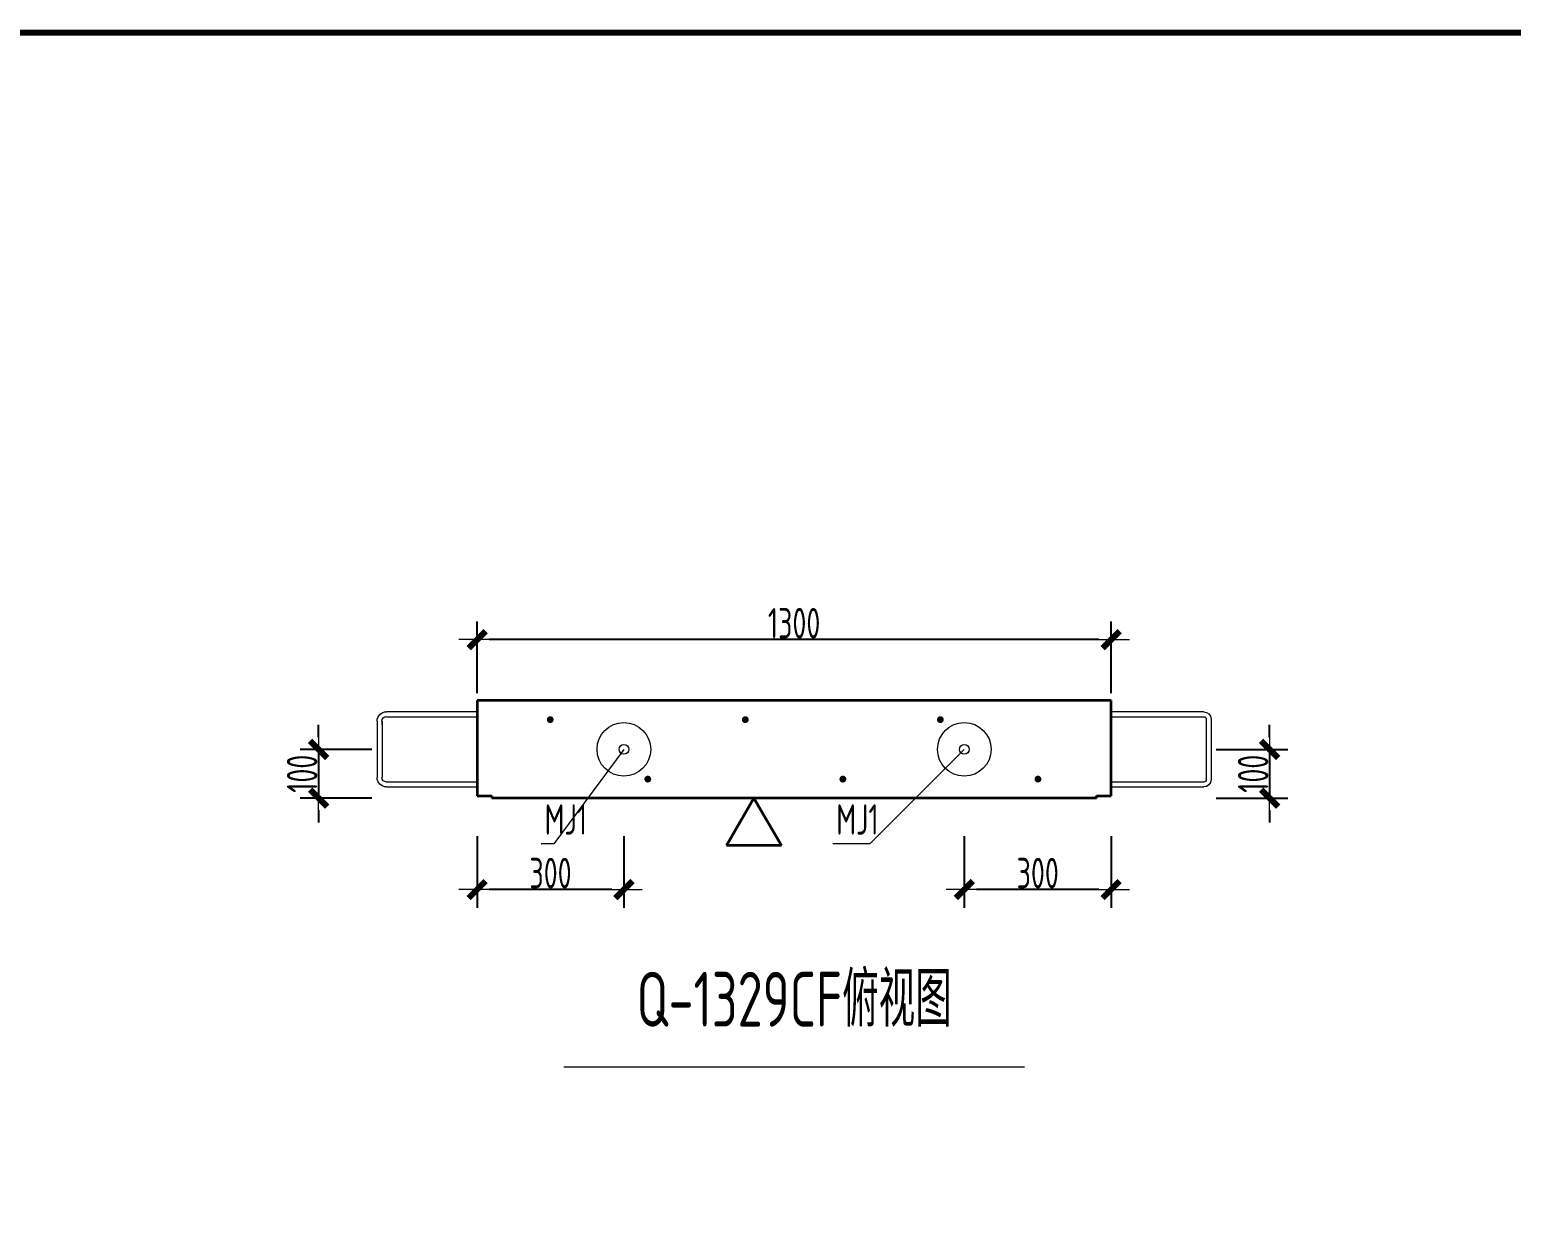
# Model space of a CAD drawing. Extents: x -85320 to 1679916, y -1321939 to 627.
# Drawn here: x 1290840 to 1302993, y -1086645 to -1076917 of the extents above; entities that cross this region are included whole.
import ezdxf
from ezdxf.enums import TextEntityAlignment as Align

# ---------------------------------------------------------------- set-up
doc = ezdxf.new("R2010")
doc.units = 0
doc.header["$LTSCALE"] = 1000
doc.layers.add('BORDER', color=7, linetype='Continuous')
doc.layers.add('拉模', color=7, linetype='Continuous')
for name, color, linetype, lineweight in [('直线', 7, 'Continuous', 18), ('预制墙图名', 7, 'Continuous', 18), ('预制墙埋件', 8, 'Continuous', 18), ('预制墙墙身水平筋', 130, 'Continuous', 18), ('预制墙墙身纵向受力筋', 1, 'Continuous', 18), ('预制墙详图标注', 3, 'Continuous', 18), ('预制墙详图轮廓', 3, 'Continuous', 35)]:
    doc.layers.add(name, color=color, linetype=linetype, lineweight=lineweight)
doc.styles.add('样式 1', font='yjkeng.shx', dxfattribs={"width": 0.7, "bigfont": 'yjkchn.shx'})
doc.styles.add('样式 2', font='yjkeng.shx', dxfattribs={"width": 0.7, "bigfont": 'yjkchn.shx'})
doc.dimstyles.new('盈建科结构', dxfattribs={"dimscale": 100, "dimtxt": 2.5, "dimasz": 1, "dimexe": 1.5, "dimexo": 0.625, "dimgap": 0.1, "dimtad": 1, "dimdec": 0, "dimrnd": 1, "dimzin": 0, "dimdsep": 46, "dimtxsty": '样式 1', "dimblk": '_yjkbk', "dimblk1": 'ARCHTICK', "dimblk2": 'ARCHTICK', "dimcen": 0.09, "dimadec": 0, "dimazin": 0, "dimtfac": 1, "dimtdec": 4, "dimtix": 1, "dimtmove": 2, "dimatfit": 3, "dimfxl": 1, "dimtolj": 1, "dimtzin": 0, "dimarcsym": 0})

# ---------------------------------------------------------------- blocks, each defined once
blk = doc.blocks.new('_yjkbk')
blk.add_line((-1, 0), (1.5, 0))
blk.add_lwpolyline([(-0.7, -0.7, 0.5, 0.5, 0), (0.7, 0.7, 0.5, 0.5, 0)], format="xyseb")
blk = doc.blocks.new('*D3680')
at = {"layer": 'Defpoints', "color": 0, "transparency": 16777216}
for p in [(1300510, -1082822), (1300510, -1083222), (1301010, -1083222)]:
    blk.add_point(p, dxfattribs=at)
at = {"layer": '预制墙详图标注', "color": 0, "lineweight": -2, "transparency": 16777216}
for p, q in [((1301010, -1082722), (1301010, -1082622)), ((1300572, -1082822), (1301160, -1082822)), ((1301010, -1082822), (1301010, -1083222)), ((1300572, -1083222), (1301160, -1083222)), ((1301010, -1083322), (1301010, -1083422))]:
    blk.add_line(p, q, dxfattribs=at)
at = {"layer": '预制墙详图标注', "color": 0, "lineweight": -2, "transparency": 16777216, "xscale": 100, "yscale": 100, "zscale": 100}
for p, rotation in [((1301010, -1082822), 270), ((1301010, -1083222), 90)]:
    blk.add_blockref('_yjkbk', p, dxfattribs=dict(at, rotation=rotation))
at = {"layer": '预制墙详图标注', "color": 0, "transparency": 16777216, "insert": (1301000, -1083022), "char_height": 250, "attachment_point": 8, "rotation": 90, "style": '样式 1'}
blk.add_mtext('\\A1;100', dxfattribs=at)
blk = doc.blocks.new('_ArchTick')
at = {"color": 0, "linetype": 'ByBlock', "const_width": 0.4}
blk.add_lwpolyline([(-0.5, -0.5), (0.5, 0.5)], dxfattribs=at)
blk = doc.blocks.new('*D3681')
at = {"layer": 'Defpoints', "color": 0, "transparency": 16777216}
for p in [(1293710, -1082822), (1293210, -1083222), (1293710, -1083222)]:
    blk.add_point(p, dxfattribs=at)
at = {"layer": '预制墙详图标注', "color": 0, "lineweight": -2, "transparency": 16777216}
for p, q in [((1293210, -1082722), (1293210, -1082622)), ((1293647, -1082822), (1293060, -1082822)), ((1293210, -1082822), (1293210, -1083222)), ((1293647, -1083222), (1293060, -1083222)), ((1293210, -1083322), (1293210, -1083422))]:
    blk.add_line(p, q, dxfattribs=at)
at = {"layer": '预制墙详图标注', "color": 0, "lineweight": -2, "transparency": 16777216, "xscale": 100, "yscale": 100, "zscale": 100}
for p, rotation in [((1293210, -1082822), 270), ((1293210, -1083222), 90)]:
    blk.add_blockref('_yjkbk', p, dxfattribs=dict(at, rotation=rotation))
at = {"layer": '预制墙详图标注', "color": 0, "transparency": 16777216, "insert": (1293200, -1083022), "char_height": 250, "attachment_point": 8, "rotation": 90, "style": '样式 1'}
blk.add_mtext('\\A1;100', dxfattribs=at)
blk = doc.blocks.new('*D3682')
at = {"layer": 'Defpoints', "color": 0, "transparency": 16777216}
for p in [(1298506, -1083472), (1299710, -1083472), (1298506, -1083972)]:
    blk.add_point(p, dxfattribs=at)
at = {"layer": '预制墙详图标注', "color": 0, "lineweight": -2, "transparency": 16777216}
for p, q in [((1298506, -1083535), (1298506, -1084122)), ((1299710, -1083535), (1299710, -1084122)), ((1299610, -1083972), (1298606, -1083972))]:
    blk.add_line(p, q, dxfattribs=at)
at = {"layer": '预制墙详图标注', "color": 0, "lineweight": -2, "transparency": 16777216, "xscale": 100, "yscale": 100, "zscale": 100, "rotation": 180}
blk.add_blockref('_yjkbk', (1298506, -1083972), dxfattribs=at)
at = {"layer": '预制墙详图标注', "color": 0, "lineweight": -2, "transparency": 16777216, "xscale": 100, "yscale": 100, "zscale": 100}
blk.add_blockref('_yjkbk', (1299710, -1083972), dxfattribs=at)
at = {"layer": '预制墙详图标注', "color": 0, "transparency": 16777216, "insert": (1299108, -1083962), "char_height": 250, "attachment_point": 8, "style": '样式 1'}
blk.add_mtext('\\A1;300', dxfattribs=at)
blk = doc.blocks.new('*D3683')
at = {"layer": 'Defpoints', "color": 0, "transparency": 16777216}
for p in [(1294510, -1083472), (1295714, -1083472), (1294510, -1083972)]:
    blk.add_point(p, dxfattribs=at)
at = {"layer": '预制墙详图标注', "color": 0, "lineweight": -2, "transparency": 16777216}
for p, q in [((1294510, -1083535), (1294510, -1084122)), ((1295714, -1083535), (1295714, -1084122)), ((1295614, -1083972), (1294610, -1083972))]:
    blk.add_line(p, q, dxfattribs=at)
at = {"layer": '预制墙详图标注', "color": 0, "lineweight": -2, "transparency": 16777216, "xscale": 100, "yscale": 100, "zscale": 100, "rotation": 180}
blk.add_blockref('_yjkbk', (1294510, -1083972), dxfattribs=at)
at = {"layer": '预制墙详图标注', "color": 0, "lineweight": -2, "transparency": 16777216, "xscale": 100, "yscale": 100, "zscale": 100}
blk.add_blockref('_yjkbk', (1295714, -1083972), dxfattribs=at)
at = {"layer": '预制墙详图标注', "color": 0, "transparency": 16777216, "insert": (1295112, -1083962), "char_height": 250, "attachment_point": 8, "style": '样式 1'}
blk.add_mtext('\\A1;300', dxfattribs=at)
blk = doc.blocks.new('*D3684')
at = {"layer": 'Defpoints', "color": 0, "transparency": 16777216}
for p in [(1294510, -1081922), (1294510, -1082422), (1299710, -1082422)]:
    blk.add_point(p, dxfattribs=at)
at = {"layer": '预制墙详图标注', "color": 0, "lineweight": -2, "transparency": 16777216}
for p, q in [((1294510, -1082360), (1294510, -1081772)), ((1299710, -1082360), (1299710, -1081772)), ((1299610, -1081922), (1294610, -1081922))]:
    blk.add_line(p, q, dxfattribs=at)
at = {"layer": '预制墙详图标注', "color": 0, "lineweight": -2, "transparency": 16777216, "xscale": 100, "yscale": 100, "zscale": 100, "rotation": 180}
blk.add_blockref('_yjkbk', (1294510, -1081922), dxfattribs=at)
at = {"layer": '预制墙详图标注', "color": 0, "lineweight": -2, "transparency": 16777216, "xscale": 100, "yscale": 100, "zscale": 100}
blk.add_blockref('_yjkbk', (1299710, -1081922), dxfattribs=at)
at = {"layer": '预制墙详图标注', "color": 0, "transparency": 16777216, "insert": (1297110, -1081912), "char_height": 250, "attachment_point": 8, "style": '样式 1'}
blk.add_mtext('\\A1;1300', dxfattribs=at)
blk = doc.blocks.new('图框1')
at = {"layer": 'BORDER', "const_width": 50}
blk.add_lwpolyline([(1377779, -823089), (1377779, -783089), (1433679, -783089), (1433679, -823089)], close=True, dxfattribs=at)
blk = doc.blocks.new('闭口左')
at = {"layer": '预制墙墙身水平筋', "lineweight": 18}
for p, q in [((1032954, -832443), (1033714, -832443)), ((1032954, -832443), (1033714, -832443)), ((1032954, -832443), (1033714, -832443)), ((1032954, -832443), (1033714, -832443)), ((1032954, -832443), (1033714, -832443)), ((1032954, -832443), (1033714, -832443)), ((1032954, -832443), (1033714, -832443)), ((1032954, -832443), (1033714, -832443)), ((1032954, -832443), (1033714, -832443)), ((1032954, -832443), (1033714, -832443)), ((1032954, -832443), (1033714, -832443)), ((1032954, -832443), (1033714, -832443)), ((1032954, -832443), (1033714, -832443)), ((1032954, -832443), (1033714, -832443)), ((1032954, -832443), (1033714, -832443)), ((1033714, -832483), (1032954, -832483)), ((1033714, -832483), (1032954, -832483)), ((1033714, -832483), (1032954, -832483)), ((1033714, -832483), (1032954, -832483)), ((1033714, -832483), (1032954, -832483)), ((1033714, -832483), (1032954, -832483)), ((1033714, -832483), (1032954, -832483)), ((1033714, -832483), (1032954, -832483)), ((1033714, -832483), (1032954, -832483)), ((1033714, -832483), (1032954, -832483)), ((1033714, -832483), (1032954, -832483)), ((1033714, -832483), (1032954, -832483)), ((1033714, -832483), (1032954, -832483)), ((1033714, -832483), (1032954, -832483)), ((1033714, -832483), (1032954, -832483)), ((1032954, -833019), (1033714, -833019)), ((1033714, -833059), (1032954, -833059))]:
    blk.add_line(p, q, dxfattribs=at)
at = {"layer": '预制墙墙身水平筋', "color": 4}
for p, q in [((1032894, -832503), (1032894, -832999)), ((1032934, -832503), (1032934, -832999))]:
    blk.add_line(p, q, dxfattribs=at)
at = {"layer": '预制墙墙身水平筋', "lineweight": 18}
for centre, radius, start, end in [((1032954, -832503), 60, 90, 180), ((1032954, -832503), 60, 90, 180), ((1032954, -832503), 60, 90, 180), ((1032954, -832503), 60, 90, 180), ((1032954, -832503), 60, 90, 180), ((1032954, -832503), 60, 90, 180), ((1032954, -832503), 60, 90, 180), ((1032954, -832503), 60, 90, 180), ((1032954, -832503), 60, 90, 180), ((1032954, -832503), 60, 90, 180), ((1032954, -832503), 60, 90, 180), ((1032954, -832503), 60, 90, 180), ((1032954, -832503), 60, 90, 180), ((1032954, -832503), 60, 90, 180), ((1032954, -832503), 20, 90, 180), ((1032954, -832503), 20, 90, 180), ((1032954, -832503), 20, 90, 180), ((1032954, -832503), 20, 90, 180), ((1032954, -832503), 20, 90, 180), ((1032954, -832503), 20, 90, 180), ((1032954, -832503), 20, 90, 180), ((1032954, -832503), 20, 90, 180), ((1032954, -832503), 20, 90, 180), ((1032954, -832503), 20, 90, 180), ((1032954, -832503), 20, 90, 180), ((1032954, -832503), 20, 90, 180), ((1032954, -832503), 20, 90, 180), ((1032954, -832503), 20, 90, 180), ((1032954, -832999), 60, 180, 270), ((1032954, -832999), 20, 180, 270)]:
    blk.add_arc(centre, radius, start, end, dxfattribs=at)
blk = doc.blocks.new('闭口右')
at = {"layer": '预制墙墙身水平筋', "lineweight": 18}
for p, q in [((1039314, -832443), (1040058, -832443)), ((1039314, -832443), (1040058, -832443)), ((1039314, -832443), (1040058, -832443)), ((1039314, -832443), (1040058, -832443)), ((1039314, -832443), (1040058, -832443)), ((1039314, -832443), (1040058, -832443)), ((1039314, -832443), (1040058, -832443)), ((1039314, -832443), (1040058, -832443)), ((1039314, -832443), (1040058, -832443)), ((1039314, -832443), (1040058, -832443)), ((1039314, -832443), (1040058, -832443)), ((1039314, -832443), (1040058, -832443)), ((1039314, -832443), (1040058, -832443)), ((1039314, -832443), (1040058, -832443)), ((1039314, -832443), (1040058, -832443)), ((1040058, -832483), (1039314, -832483)), ((1040058, -832483), (1039314, -832483)), ((1040058, -832483), (1039314, -832483)), ((1040058, -832483), (1039314, -832483)), ((1040058, -832483), (1039314, -832483)), ((1040058, -832483), (1039314, -832483)), ((1040058, -832483), (1039314, -832483)), ((1040058, -832483), (1039314, -832483)), ((1040058, -832483), (1039314, -832483)), ((1040058, -832483), (1039314, -832483)), ((1040058, -832483), (1039314, -832483)), ((1040058, -832483), (1039314, -832483)), ((1040058, -832483), (1039314, -832483)), ((1040058, -832483), (1039314, -832483)), ((1040058, -832483), (1039314, -832483)), ((1040094, -832548), (1040094, -832519)), ((1040094, -832548), (1040094, -832519)), ((1040094, -832548), (1040094, -832519)), ((1040094, -832548), (1040094, -832519)), ((1040094, -832548), (1040094, -832519)), ((1040094, -832548), (1040094, -832519)), ((1040094, -832548), (1040094, -832519)), ((1040094, -832548), (1040094, -832519)), ((1040094, -832548), (1040094, -832519)), ((1040094, -832548), (1040094, -832519)), ((1040094, -832548), (1040094, -832519)), ((1040094, -832548), (1040094, -832519)), ((1040094, -832548), (1040094, -832519)), ((1040094, -832548), (1040094, -832519)), ((1040094, -832548), (1040094, -832519)), ((1040134, -832519), (1040134, -832548)), ((1040134, -832519), (1040134, -832548)), ((1040134, -832519), (1040134, -832548)), ((1040134, -832519), (1040134, -832548)), ((1040134, -832519), (1040134, -832548)), ((1040134, -832519), (1040134, -832548)), ((1040134, -832519), (1040134, -832548)), ((1040134, -832519), (1040134, -832548)), ((1040134, -832519), (1040134, -832548)), ((1040134, -832519), (1040134, -832548)), ((1040134, -832519), (1040134, -832548)), ((1040134, -832519), (1040134, -832548)), ((1040134, -832519), (1040134, -832548)), ((1040134, -832519), (1040134, -832548)), ((1040134, -832519), (1040134, -832548)), ((1039314, -833019), (1040058, -833019)), ((1039314, -833019), (1040058, -833019)), ((1039314, -833019), (1040058, -833019)), ((1039314, -833019), (1040058, -833019)), ((1039314, -833019), (1040058, -833019)), ((1039314, -833019), (1040058, -833019)), ((1039314, -833019), (1040058, -833019)), ((1039314, -833019), (1040058, -833019)), ((1039314, -833019), (1040058, -833019)), ((1039314, -833019), (1040058, -833019)), ((1039314, -833019), (1040058, -833019)), ((1039314, -833019), (1040058, -833019)), ((1039314, -833019), (1040058, -833019)), ((1039314, -833019), (1040058, -833019)), ((1039314, -833019), (1040058, -833019)), ((1040058, -833059), (1039314, -833059))]:
    blk.add_line(p, q, dxfattribs=at)
at = {"layer": '预制墙墙身水平筋', "color": 4}
for p, q in [((1040094, -832519), (1040094, -832982)), ((1040134, -832519), (1040134, -832982))]:
    blk.add_line(p, q, dxfattribs=at)
at = {"layer": '预制墙墙身水平筋', "lineweight": 18}
for centre, radius, start, end in [((1040058, -832519), 76.6, 360, 90), ((1040058, -832519), 76.6, 360, 90), ((1040058, -832519), 76.6, 360, 90), ((1040058, -832519), 76.6, 360, 90), ((1040058, -832519), 76.6, 360, 90), ((1040058, -832519), 76.6, 360, 90), ((1040058, -832519), 76.6, 360, 90), ((1040058, -832519), 76.6, 360, 90), ((1040058, -832519), 76.6, 360, 90), ((1040058, -832519), 76.6, 360, 90), ((1040058, -832519), 76.6, 360, 90), ((1040058, -832519), 76.6, 360, 90), ((1040058, -832519), 76.6, 360, 90), ((1040058, -832519), 76.6, 360, 90), ((1040058, -832519), 36.6, 360, 90), ((1040058, -832519), 36.6, 360, 90), ((1040058, -832519), 36.6, 360, 90), ((1040058, -832519), 36.6, 360, 90), ((1040058, -832519), 36.6, 360, 90), ((1040058, -832519), 36.6, 360, 90), ((1040058, -832519), 36.6, 360, 90), ((1040058, -832519), 36.6, 360, 90), ((1040058, -832519), 36.6, 360, 90), ((1040058, -832519), 36.6, 360, 90), ((1040058, -832519), 36.6, 360, 90), ((1040058, -832519), 36.6, 360, 90), ((1040058, -832519), 36.6, 360, 90), ((1040058, -832519), 36.6, 360, 90), ((1040058, -832982), 36.6, 270, 0), ((1040058, -832982), 76.6, 270, 0), ((1040058, -832982), 36.6, 270, 0), ((1040058, -832982), 76.6, 270, 0), ((1040058, -832982), 36.6, 270, 0), ((1040058, -832982), 76.6, 270, 0), ((1040058, -832982), 36.6, 270, 0), ((1040058, -832982), 76.6, 270, 0), ((1040058, -832982), 36.6, 270, 0), ((1040058, -832982), 76.6, 270, 0), ((1040058, -832982), 36.6, 270, 0), ((1040058, -832982), 76.6, 270, 0), ((1040058, -832982), 36.6, 270, 0), ((1040058, -832982), 76.6, 270, 0), ((1040058, -832982), 36.6, 270, 0), ((1040058, -832982), 76.6, 270, 0), ((1040058, -832982), 36.6, 270, 0), ((1040058, -832982), 76.6, 270, 0), ((1040058, -832982), 36.6, 270, 0), ((1040058, -832982), 76.6, 270, 0), ((1040058, -832982), 36.6, 270, 0), ((1040058, -832982), 76.6, 270, 0), ((1040058, -832982), 36.6, 270, 0), ((1040058, -832982), 76.6, 270, 0), ((1040058, -832982), 36.6, 270, 0), ((1040058, -832982), 76.6, 270, 0), ((1040058, -832982), 36.6, 270, 0), ((1040058, -832982), 76.6, 270, 0)]:
    blk.add_arc(centre, radius, start, end, dxfattribs=at)

msp = doc.modelspace()

# ---------------------------------------------------------------- linework, layer by layer
at = {"layer": '直线', "lineweight": 18}
for points in [[(1295713.783, -1082822.058), (1295138.783, -1083597.058), (1295035.898, -1083597.058)], [(1298505.783, -1082822.058), (1297730.783, -1083597.058), (1297427.898, -1083597.058)]]:
    msp.add_lwpolyline(points, dxfattribs=at)
at = {"layer": '预制墙图名', "lineweight": 18}
msp.add_line((1298999.042, -1085430.219), (1295220.523, -1085430.219), dxfattribs=at)
at = {"layer": '预制墙埋件', "lineweight": 18}
for centre, radius in [((1295713.783, -1082822.058), 220), ((1298505.783, -1082822.058), 220), ((1295713.783, -1082822.058), 40), ((1298505.783, -1082822.058), 40)]:
    msp.add_circle(centre, radius, dxfattribs=at)
at = {"layer": '预制墙墙身纵向受力筋', "lineweight": 18, "const_width": 28}
for points in [[(1295095.783, -1082578.058, -1), (1295123.783, -1082578.058, -1)], [(1296695.783, -1082578.058, -1), (1296723.783, -1082578.058, -1)], [(1298295.783, -1082578.058, -1), (1298323.783, -1082578.058, -1)], [(1295895.783, -1083066.058, -1), (1295923.783, -1083066.058, -1)], [(1297495.783, -1083066.058, -1), (1297523.783, -1083066.058, -1)], [(1299095.783, -1083066.058, -1), (1299123.783, -1083066.058, -1)]]:
    msp.add_lwpolyline(points, format="xyb", close=True, dxfattribs=at)
at = {"layer": '预制墙详图标注', "lineweight": 35}
for p, q in [((1296780.783, -1083222.058), (1296555.783, -1083611.77)), ((1296780.783, -1083222.058), (1297005.783, -1083611.77)), ((1297005.783, -1083611.77), (1296555.783, -1083611.77))]:
    msp.add_line(p, q, dxfattribs=at)
at = {"layer": '预制墙详图轮廓', "lineweight": 35}
for p, q in [((1299709.783, -1082422.058), (1294509.783, -1082422.058)), ((1294509.783, -1082422.058), (1294509.783, -1083202.058)), ((1299709.783, -1083202.058), (1299709.783, -1082422.058)), ((1294509.783, -1083202.058), (1294629.783, -1083202.058)), ((1294629.783, -1083202.058), (1294629.783, -1083222.058)), ((1299589.783, -1083222.058), (1294629.783, -1083222.058)), ((1299589.783, -1083222.058), (1299589.783, -1083202.058)), ((1299589.783, -1083202.058), (1299709.783, -1083202.058))]:
    msp.add_line(p, q, dxfattribs=at)

# ---------------------------------------------------------------- block references
at = {"layer": '拉模', "color": 3}
msp.add_blockref('图框1', (-114139.175, -293853.477), dxfattribs=at)
at = {"layer": '预制墙墙身水平筋', "color": 4, "xscale": -1}
for name, p in [('闭口右', (2333824.153, -250071.21)), ('闭口左', (2333424.153, -250071.21))]:
    msp.add_blockref(name, p, dxfattribs=at)

# ---------------------------------------------------------------- texts
at = {"layer": '直线', "linetype": 'Continuous', "style": '样式 1', "width": 0.7}
for p in [(1295410.898, -1083597.058), (1297802.898, -1083597.058)]:
    msp.add_text('MJ1', height=250, dxfattribs=at).set_placement(p, align=Align.BOTTOM_RIGHT)
at = {"layer": '预制墙图名', "linetype": 'Continuous', "style": '样式 2', "width": 0.7}
msp.add_text('Q-1329CF俯视图', height=450, dxfattribs=at).set_placement((1297109.783, -1085232.058), align=Align.BOTTOM_CENTER)

# ---------------------------------------------------------------- dimensions: what is measured, and where the dimension line sits
at = {"layer": '预制墙详图标注'}
for p1, p2, distance, picture, middle in [((1299709.783, -1082422.058), (1294509.783, -1082422.058), -500, '*D3684', (1297109.783, -1081787.058)), ((1293709.783, -1082822.058), (1293709.783, -1083222.058), -500, '*D3681', (1293074.783, -1083022.058)), ((1300509.783, -1082822.058), (1300509.783, -1083222.058), 500, '*D3680', (1300874.783, -1083022.058)), ((1295713.783, -1083472.058), (1294509.783, -1083472.058), 500, '*D3683', (1295111.783, -1083837.058)), ((1299709.783, -1083472.058), (1298505.783, -1083472.058), 500, '*D3682', (1299107.783, -1083837.058))]:
    dim = msp.add_aligned_dim(p1=p1, p2=p2, distance=distance, dimstyle='盈建科结构', override={"dimscale": 100, "dimtxt": 2.5, "dimasz": 1, "dimexe": 1.5, "dimexo": 0.625, "dimgap": 0.1, "dimtad": 1, "dimlfac": 0.25, "dimrnd": 5, "dimdle": 0, "dimtix": 1, "dimfxlon": 0}, dxfattribs=at)
    dim.commit()
    dim.dimension.update_dxf_attribs({"geometry": picture, "text_midpoint": middle})

doc.saveas('drawing.dxf')
